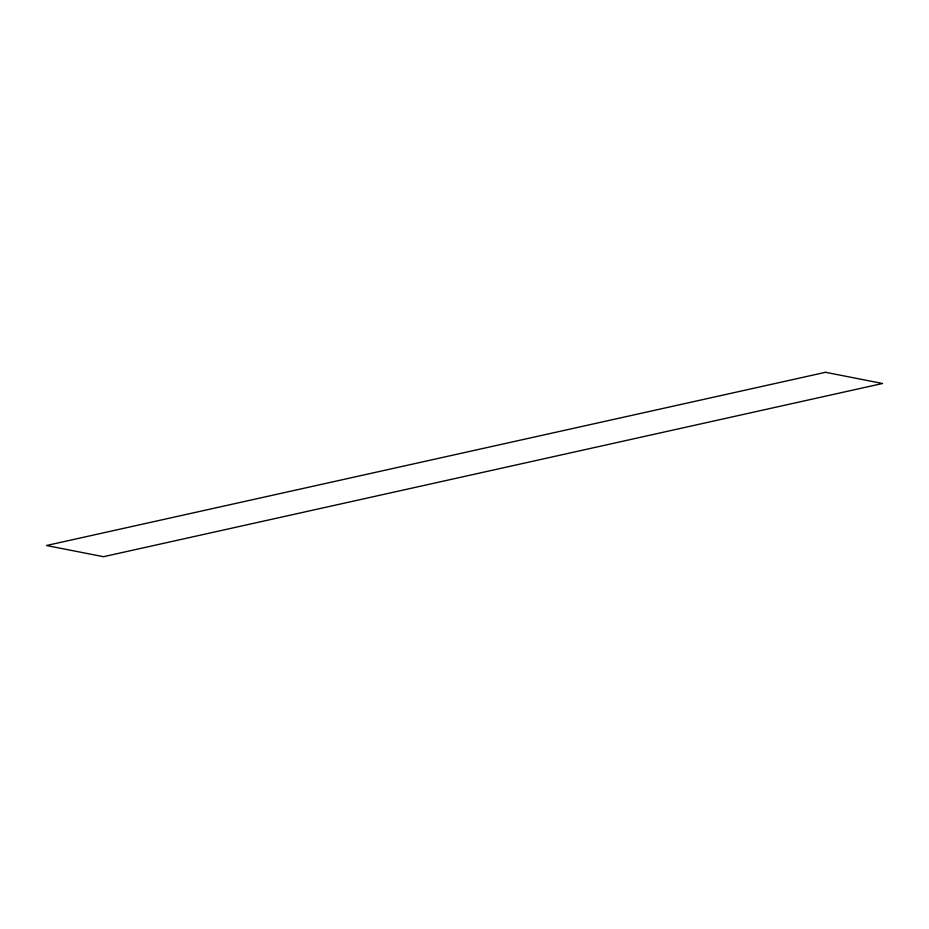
<?xml version="1.0" encoding="UTF-8"?>
<svg xmlns="http://www.w3.org/2000/svg" width="929" height="929" viewBox="0 0 929 929"><rect width="100%" height="100%" fill="white"/><g stroke="black" fill="none" stroke-linecap="round" stroke-linejoin="round"><path stroke-width="1.39" d="M825.544 372.297L46.45 545.509L103.456 556.703L882.55 383.491L825.544 372.297"/></g></svg>
